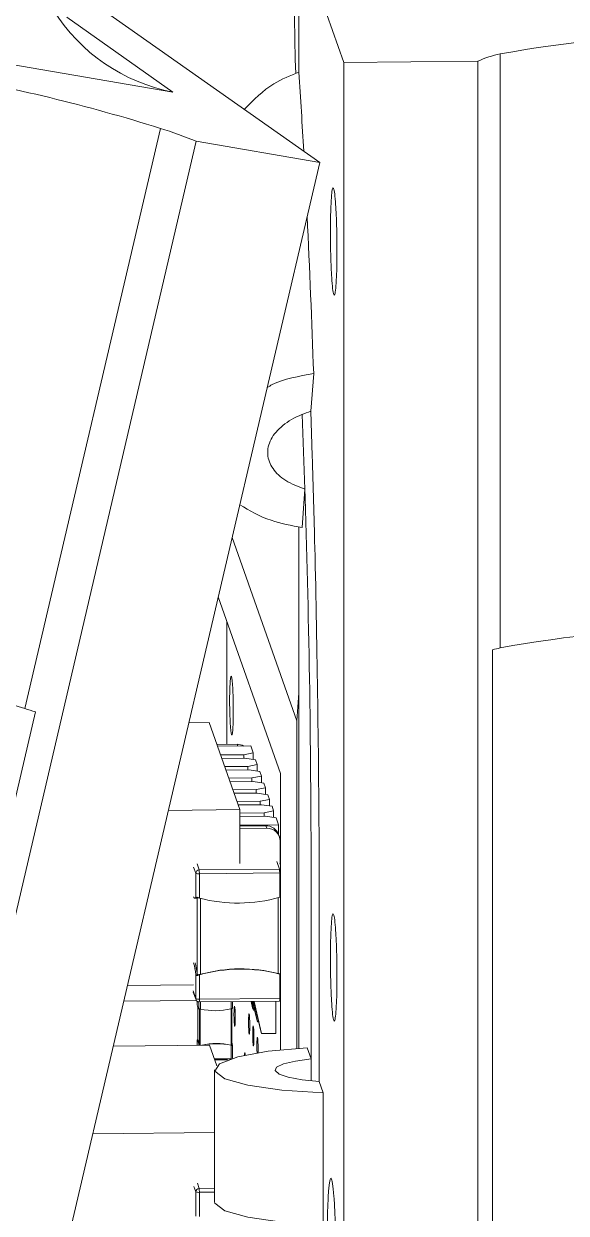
# Model space of a CAD drawing. Header units: millimetres. Extents: x 0 to 1189, y 0 to 841.
# Drawn here: x 292.879 to 294.497, y 569.236 to 572.786 of the extents above; entities that cross this region are included whole.
import ezdxf

# ---------------------------------------------------------------- set-up
doc = ezdxf.new("R2010")
doc.units = ezdxf.units.MM
doc.layers.get('0').update_dxf_attribs({"lineweight": 18})

msp = doc.modelspace()

# ---------------------------------------------------------------- linework, layer by layer
at = {"color": 7, "linetype": 'Continuous', "lineweight": 15}
for p, q in [((290.375, 573.0871), (293.3239, 572.5825)), ((293.6996, 573.0515), (293.6996, 572.6419)), ((293.834, 572.6702), (293.6996, 573.0515)), ((293.0648, 572.8633), (293.7617, 572.3725)), ((293.0072, 572.8056), (293.3239, 572.5825)), ((294.2333, 572.6744), (293.834, 572.6702)), ((293.834, 572.6702), (293.834, 567.8406)), ((294.2333, 572.6744), (294.2333, 567.5534)), ((294.3, 572.6961), (294.3, 570.9234)), ((293.2865, 572.4741), (292.8824, 570.7426)), ((293.3931, 572.4355), (292.2255, 567.4334)), ((293.7617, 572.3725), (293.3931, 572.4355)), ((293.7617, 572.3725), (292.6606, 567.655)), ((293.7354, 571.6295), (293.7438, 571.7423)), ((293.7397, 571.4962), (293.7354, 571.6295)), ((293.7092, 571.2826), (293.7179, 571.3971)), ((293.7179, 571.3971), (293.7187, 571.3714)), ((293.6996, 571.2849), (293.6996, 569.7285)), ((293.4589, 571.0754), (293.6446, 570.5485)), ((293.485, 571.0014), (293.485, 570.6354)), ((294.2776, 570.918), (294.2776, 567.5696)), ((293.6996, 570.7895), (293.6935, 570.7053)), ((292.1507, 567.4615), (292.9141, 570.7321)), ((293.4319, 570.7008), (293.3713, 570.7001)), ((293.4319, 570.7008), (293.5236, 570.4408)), ((293.6935, 569.7281), (293.6935, 570.7053)), ((293.5155, 570.6357), (293.4551, 570.6351)), ((293.556, 570.6308), (293.457, 570.6298)), ((293.5352, 570.6045), (293.4661, 570.6038)), ((293.5352, 570.6045), (293.5633, 570.61)), ((293.5352, 570.6045), (293.5352, 570.5941)), ((293.5633, 570.61), (293.556, 570.6308)), ((293.5633, 570.61), (293.5633, 570.5903)), ((293.5389, 570.5941), (293.4698, 570.5934)), ((293.5474, 570.5698), (293.4783, 570.5691)), ((293.5389, 570.5941), (293.5706, 570.5892)), ((293.5474, 570.5698), (293.5755, 570.5753)), ((293.5474, 570.5698), (293.5474, 570.5594)), ((293.5755, 570.5753), (293.5706, 570.5892)), ((293.5755, 570.5753), (293.5755, 570.5557)), ((293.5511, 570.5594), (293.482, 570.5587)), ((293.5596, 570.5352), (293.4906, 570.5344)), ((293.5511, 570.5594), (293.5829, 570.5546)), ((293.5596, 570.5352), (293.5877, 570.5407)), ((293.5596, 570.5352), (293.5596, 570.5247)), ((293.5877, 570.5407), (293.5829, 570.5546)), ((293.5877, 570.5407), (293.5877, 570.521)), ((293.6446, 569.7238), (293.6446, 570.5485)), ((293.5633, 570.5248), (293.4942, 570.524)), ((293.5719, 570.5005), (293.5028, 570.4998)), ((293.5633, 570.5248), (293.5951, 570.5199)), ((293.5719, 570.5005), (293.6, 570.506)), ((293.5719, 570.5005), (293.5719, 570.4901)), ((293.6, 570.506), (293.5951, 570.5199)), ((293.6, 570.506), (293.6, 570.4863)), ((293.5755, 570.4901), (293.5064, 570.4894)), ((293.5841, 570.4658), (293.515, 570.4651)), ((293.5755, 570.4901), (293.6073, 570.4852)), ((293.5841, 570.4658), (293.6122, 570.4714)), ((293.5841, 570.4658), (293.5841, 570.4554)), ((293.6122, 570.4714), (293.6073, 570.4852)), ((293.6122, 570.4714), (293.6122, 570.4517)), ((293.3103, 570.4385), (293.5236, 570.4408)), ((293.5877, 570.4554), (293.5187, 570.4547)), ((293.5236, 570.4408), (293.5236, 570.2803)), ((293.5963, 570.4312), (293.5236, 570.4304)), ((293.5877, 570.4554), (293.6195, 570.4506)), ((293.5963, 570.4312), (293.6244, 570.4367)), ((293.5963, 570.4312), (293.5963, 570.4207)), ((293.6244, 570.4367), (293.6195, 570.4506)), ((293.6244, 570.4367), (293.6244, 570.417)), ((293.6, 570.4208), (293.5236, 570.42)), ((293.6391, 570.3951), (293.5236, 570.3939)), ((293.5236, 570.3919), (293.6011, 570.3927)), ((293.6, 570.4208), (293.6317, 570.4159)), ((293.6011, 570.3927), (293.6037, 570.3854)), ((293.6391, 570.3951), (293.6317, 570.4159)), ((293.6391, 570.366), (293.6391, 570.3951)), ((293.5236, 570.3846), (293.6037, 570.3854)), ((293.6414, 570.3593), (293.6389, 570.3666)), ((293.6436, 570.3465), (293.6436, 570.2782)), ((293.3922, 570.2507), (293.3922, 570.1782)), ((293.4022, 570.2607), (293.6418, 570.2632)), ((293.4028, 570.2491), (293.6424, 570.2516)), ((293.4028, 570.1766), (293.4028, 570.2491)), ((293.6424, 570.2516), (293.6424, 570.1791)), ((293.6446, 570.2753), (293.6431, 570.2798)), ((293.396, 570.1779), (293.396, 569.9508)), ((293.6424, 570.1791), (293.6446, 570.1799)), ((293.7365, 570.2097), (293.7365, 570.1893)), ((293.7365, 570.1893), (293.7365, 569.6969)), ((293.3897, 570.1761), (293.3937, 570.1761)), ((293.7605, 569.629), (293.7605, 570.1214)), ((293.3922, 569.949), (293.3922, 569.8765)), ((293.4028, 569.8748), (293.4028, 569.9473)), ((293.6424, 569.9499), (293.6446, 569.9493)), ((293.6424, 569.9499), (293.6424, 569.8774)), ((293.1881, 569.9153), (293.3858, 569.9174)), ((293.3847, 569.8963), (293.3928, 569.8733)), ((293.1773, 569.8688), (293.3939, 569.8711)), ((293.3959, 569.8689), (293.3959, 569.8621)), ((293.3959, 569.862), (293.396, 569.8621)), ((293.4023, 569.8666), (293.6419, 569.8691)), ((293.4028, 569.8748), (293.6424, 569.8774)), ((293.4058, 569.8454), (293.4058, 569.8666)), ((293.5014, 569.8471), (293.5014, 569.8676)), ((293.5616, 569.8487), (293.5571, 569.8682)), ((293.5641, 569.8417), (293.5579, 569.8682)), ((293.5738, 569.814), (293.5613, 569.8683)), ((293.5763, 569.8071), (293.5621, 569.8683)), ((293.586, 569.7793), (293.5655, 569.8683)), ((293.5885, 569.7724), (293.5663, 569.8683)), ((293.6313, 569.869), (293.6313, 569.7729)), ((293.6418, 569.8691), (293.6446, 569.8697)), ((293.3979, 569.8515), (293.3979, 569.7533)), ((293.4009, 569.8457), (293.4029, 569.8457)), ((293.4036, 569.8461), (293.4029, 569.8457)), ((293.4994, 569.738), (293.4994, 569.8471)), ((293.5007, 569.8468), (293.5014, 569.8471)), ((293.5616, 569.8487), (293.5641, 569.8417)), ((293.5674, 569.8418), (293.5641, 569.8417)), ((293.5738, 569.814), (293.5763, 569.8071)), ((293.5796, 569.8071), (293.5763, 569.8071)), ((293.3959, 569.753), (293.3959, 569.7376)), ((293.3959, 569.753), (293.3959, 569.753)), ((293.3986, 569.7533), (293.3966, 569.7533)), ((293.586, 569.7793), (293.5885, 569.7724)), ((293.6313, 569.7729), (293.5885, 569.7724)), ((293.4329, 569.738), (293.146, 569.7349)), ((293.4329, 569.738), (293.4546, 569.6763)), ((293.4995, 569.7372), (293.4989, 569.7375)), ((293.5014, 569.6986), (293.5014, 569.738)), ((293.7365, 569.6969), (293.7248, 569.7301)), ((293.4486, 569.6935), (293.4872, 569.6939)), ((293.485, 569.6939), (293.485, 569.6931)), ((293.4483, 569.664), (293.4483, 569.2701)), ((293.7722, 569.5958), (293.7605, 569.629)), ((293.7722, 569.5958), (293.7722, 569.2019)), ((293.085, 569.4733), (293.4483, 569.4772)), ((293.3922, 569.3002), (293.3922, 569.2277)), ((293.4028, 569.2261), (293.4028, 569.2985))]:
    msp.add_line(p, q, dxfattribs=at)
at = {"color": 8, "linetype": 'Continuous', "lineweight": 15}
for p, q in [((293.7091, 571.6202), (293.7179, 571.3971)), ((293.6935, 570.7053), (293.5004, 571.2532)), ((293.5174, 570.6304), (293.5155, 570.6357)), ((293.6418, 570.2632), (293.6336, 570.2863)), ((293.3858, 570.2689), (293.3922, 570.2507)), ((293.3958, 570.2789), (293.4022, 570.2607)), ((293.6382, 570.1779), (293.6382, 569.9516)), ((293.4066, 570.1756), (293.4066, 569.9492)), ((293.3841, 569.8996), (293.3922, 569.8765)), ((293.3959, 569.862), (293.3959, 569.8689)), ((293.4016, 569.8667), (293.4016, 569.8461)), ((293.4976, 569.8464), (293.4976, 569.8676)), ((293.3979, 569.8515), (293.3979, 569.7533)), ((293.4036, 569.7377), (293.4036, 569.8461)), ((293.4057, 569.7377), (293.4057, 569.8458)), ((293.4975, 569.7377), (293.4975, 569.8464)), ((293.3959, 569.7376), (293.3959, 569.753)), ((293.4976, 569.7374), (293.4976, 569.6974)), ((293.4973, 569.6973), (293.4474, 569.6968)), ((293.7365, 569.6969), (293.7365, 569.6311)), ((293.4022, 569.3101), (293.3968, 569.3256)), ((293.3922, 569.3002), (293.3868, 569.3156)), ((293.4483, 569.3106), (293.4022, 569.3101)), ((293.4483, 569.299), (293.4028, 569.2985))]:
    msp.add_line(p, q, dxfattribs=at)
at = {"color": 7, "linetype": 'Continuous', "lineweight": 15}
for points in [[(293.4986, 570.6636), (293.4965, 570.6761), (293.4947, 570.7001), (293.4936, 570.7318), (293.4931, 570.7665), (293.4936, 570.7989), (293.4947, 570.8239), (293.4965, 570.8379), (293.4986, 570.8387), (293.5007, 570.8261), (293.5024, 570.8021), (293.5036, 570.7704), (293.504, 570.7357), (293.5036, 570.7034), (293.5024, 570.6783), (293.5007, 570.6643), (293.4986, 570.6636)], [(293.3922, 570.1782), (293.3904, 570.1763), (293.3886, 570.1764), (293.3868, 570.1786), (293.3858, 570.1805)], [(293.3937, 570.1761), (293.3942, 570.1763), (293.396, 570.1779)], [(293.3928, 569.8733), (293.393, 569.8727), (293.3931, 569.8725)], [(293.4016, 569.8461), (293.4009, 569.8457), (293.4002, 569.8461), (293.3995, 569.8471), (293.3988, 569.8488), (293.3981, 569.8511), (293.3973, 569.8541), (293.3966, 569.8577), (293.3959, 569.862)], [(293.5079, 569.7942), (293.5072, 569.7985), (293.5066, 569.8067), (293.5062, 569.8176), (293.506, 569.8295), (293.5062, 569.8406), (293.5066, 569.8492), (293.5072, 569.8539), (293.5079, 569.8542), (293.5086, 569.8499), (293.5092, 569.8417), (293.5096, 569.8308), (293.5097, 569.8189), (293.5096, 569.8078), (293.5092, 569.7992), (293.5086, 569.7944), (293.5079, 569.7942)], [(293.5513, 569.771), (293.5506, 569.7753), (293.55, 569.7835), (293.5496, 569.7944), (293.5495, 569.8063), (293.5496, 569.8174), (293.55, 569.8259), (293.5506, 569.8307), (293.5513, 569.831), (293.552, 569.8267), (293.5526, 569.8185), (293.553, 569.8076), (293.5532, 569.7957), (293.553, 569.7846), (293.5526, 569.776), (293.552, 569.7712), (293.5513, 569.771)], [(293.5637, 569.7357), (293.563, 569.74), (293.5624, 569.7483), (293.562, 569.7592), (293.5619, 569.771), (293.562, 569.7821), (293.5624, 569.7907), (293.563, 569.7955), (293.5637, 569.7958), (293.5645, 569.7915), (293.5651, 569.7832), (293.5655, 569.7724), (293.5656, 569.7605), (293.5655, 569.7494), (293.5651, 569.7408), (293.5645, 569.736), (293.5637, 569.7357)], [(293.3959, 569.753), (293.3966, 569.7533), (293.3973, 569.753), (293.3981, 569.752), (293.3988, 569.7503), (293.3995, 569.7479), (293.4002, 569.7449), (293.4009, 569.7413), (293.4016, 569.737)], [(293.5748, 569.7147), (293.5744, 569.7239), (293.5743, 569.7358), (293.5744, 569.7469), (293.5748, 569.7555), (293.5754, 569.7603), (293.5762, 569.7606), (293.5769, 569.7563), (293.5775, 569.748), (293.5779, 569.7371), (293.578, 569.7253), (293.5779, 569.7152)], [(293.7248, 569.7301), (293.6084, 569.7196), (293.5177, 569.7031), (293.4626, 569.6824), (293.4491, 569.6598), (293.4784, 569.6376), (293.5476, 569.6182), (293.6492, 569.6038), (293.7722, 569.5958)], [(293.4994, 569.738), (293.4993, 569.7378), (293.499, 569.7375), (293.4989, 569.7375)], [(293.5374, 569.7077), (293.5376, 569.7111), (293.5382, 569.7159), (293.5389, 569.7161), (293.5396, 569.7118), (293.5399, 569.7083)], [(293.7605, 569.629), (293.709, 569.6344), (293.6681, 569.6421), (293.6406, 569.6514), (293.6287, 569.6617), (293.6333, 569.6721), (293.654, 569.6819), (293.6893, 569.6904), (293.7365, 569.6969)], [(293.7722, 569.2019), (293.6492, 569.2099), (293.5476, 569.2243), (293.4784, 569.2436), (293.4491, 569.2659), (293.4483, 569.2701)]]:
    msp.add_lwpolyline(points, dxfattribs=at)
at = {"color": 8, "linetype": 'Continuous', "lineweight": 15}
for points in [[(293.6418, 570.2632), (293.6437, 570.263), (293.6446, 570.2628)], [(293.6424, 570.2516), (293.6443, 570.2517), (293.6446, 570.2517)], [(293.3922, 569.8765), (293.3924, 569.8746), (293.3928, 569.8733)], [(293.6424, 569.8774), (293.6443, 569.8774), (293.6446, 569.8775)]]:
    msp.add_lwpolyline(points, dxfattribs=at)
at = {"color": 7, "linetype": 'Continuous', "lineweight": 15}
for centre, radius, start, end in [((297.279, 572.7991), 3.592, 172.0509, 182.5667), ((293.4248, 573.1114), 0.5384, 164.6059, 259.2016), ((294.8929, 569.5365), 3.2147, 89.7391, 100.6277), ((294.3509, 572.4256), 0.2752, 100.6484, 115.2949), ((291.7547, 567.6012), 5.108, 72.5493, 80.2326), ((271.0767, 571.1415), 22.6726, 3.19714, 3.79435), ((292.8927, 571.2197), 1.3148, 67.6318, 72.5709), ((259.1623, 570.531), 34.6027, 2.00608, 2.78444), ((294.8929, 567.7638), 3.2147, 89.7391, 100.6277), ((294.4063, 570.4363), 0.4985, 102.3106, 104.9556), ((291.3512, 565.8725), 5.1051, 72.5461, 80.2338), ((292.373, 569.1426), 1.6791, 71.2007, 72.3425), ((293.5159, 570.5956), 0.0401, 60.6986, 90.6411), ((293.6018, 570.3534), 0.0394, 18.7634, 90.9684), ((293.6044, 570.3463), 0.0392, 0.2915, 91.0979), ((293.4023, 570.2506), 0.01, 90.2972, 179.5486), ((293.4003, 570.2679), 0.019, 244.9208, 277.6741), ((293.3319, 570.2511), 0.0709, 358.3341, 7.7085), ((293.5721, 570.2537), 0.0703, 358.287, 7.7494), ((293.518, 570.6141), 0.4524, 255.2552, 285.9594), ((293.1542, 569.9218), 0.2396, 6.5057, 14.8206), ((293.1669, 569.9238), 0.2307, 6.7115, 14.9046), ((293.5272, 569.5125), 0.4523, 75.2503, 105.9643), ((293.527, 569.5132), 0.4523, 75.7748, 105.4404), ((293.4003, 569.8938), 0.0191, 244.9218, 277.5471), ((293.4496, 570.043), 0.2024, 257.4978, 283.722), ((293.3806, 569.739), 0.023, 355.1524, 38.5691), ((293.4537, 569.5399), 0.2026, 77.5048, 102.417), ((293.4538, 569.5398), 0.2023, 77.4954, 101.9467), ((293.3932, 569.723), 0.1092, 7.9598, 13.5624), ((293.4023, 569.3001), 0.01, 90.2972, 179.5486), ((293.4003, 569.3174), 0.019, 244.9208, 277.6741), ((293.3319, 569.3006), 0.0709, 358.3341, 7.7085)]:
    msp.add_arc(centre, radius, start, end, dxfattribs=at)
at = {"color": 8, "linetype": 'Continuous', "lineweight": 15}
for centre, start, end in [((293.3747, 569.8724), 348.0757, 4.9055), ((293.6142, 569.875), 348.097, 4.9354)]:
    msp.add_arc(centre, 0.0283, start, end, dxfattribs=at)
at = {"color": 7, "linetype": 'Continuous', "lineweight": 15}
msp.add_ellipse((293.5147, 569.5467), major_axis=(0.272, 0.3887), ratio=0.820781, start_param=0.98474, end_param=0.993252, dxfattribs=at)
for points, knots in [([(293.5368, 572.5308), (293.5645, 572.5589), (293.6116, 572.6067), (293.6739, 572.6316), (293.6996, 572.6419)], [0, 0, 0, 0, 0.1167557, 0.1991926, 0.1991926, 0.1991926, 0.1991926]), ([(293.8133, 572.1086), (293.8132, 572.1266), (293.8129, 572.1627), (293.8113, 572.2146), (293.8088, 572.2575), (293.8057, 572.2868), (293.8023, 572.2991), (293.7991, 572.2931), (293.7964, 572.2694), (293.7945, 572.2307), (293.7936, 572.1813), (293.7938, 572.1269), (293.7951, 572.0735), (293.7974, 572.0273), (293.8003, 571.9933), (293.8036, 571.9755), (293.8069, 571.9757), (293.8098, 571.9941), (293.812, 572.0286), (293.8131, 572.0693), (293.8132, 572.0977), (293.8133, 572.1086)], [0, 0, 0, 0, 0.0345509, 0.0691081, 0.1036592, 0.1382153, 0.1727634, 0.2073064, 0.2418578, 0.2764088, 0.3109586, 0.345514, 0.3800737, 0.4146293, 0.449179, 0.48373, 0.5182763, 0.5528227, 0.5873768, 0.6219241, 0.6435578, 0.6435578, 0.6435578, 0.6435578]), ([(293.7438, 571.7423), (293.6993, 571.7342), (293.6479, 571.725), (293.61, 571.7037), (293.6049, 571.7008)], [0, 0, 0, 0, 0.1261028, 0.1457129, 0.1457129, 0.1457129, 0.1457129]), ([(293.7179, 571.3971), (293.6975, 571.4049), (293.6569, 571.4206), (293.6186, 571.4579), (293.6024, 571.501), (293.6125, 571.5467), (293.6483, 571.5886), (293.6942, 571.6157), (293.7262, 571.6264), (293.7354, 571.6295)], [0, 0, 0, 0, 0.0542078, 0.1083822, 0.1639979, 0.2208585, 0.2777486, 0.3335485, 0.3560608, 0.3560608, 0.3560608, 0.3560608]), ([(293.7605, 570.1214), (293.7604, 570.1765), (293.7601, 570.3867), (293.7566, 570.758), (293.7492, 571.165), (293.7423, 571.4057), (293.7397, 571.4962)], [0, 0, 0, 0, 0.165403, 0.630342, 1.095204, 1.374977, 1.374977, 1.374977, 1.374977]), ([(293.5232, 571.3506), (293.5523, 571.3333), (293.6049, 571.3023), (293.6771, 571.2887), (293.7092, 571.2826)], [0, 0, 0, 0, 0.1107878, 0.1996294, 0.1996294, 0.1996294, 0.1996294]), ([(293.7187, 571.3714), (293.7238, 571.1806), (293.734, 570.7991), (293.7357, 570.4062), (293.7365, 570.2097)], [0, 0, 0, 0, 0.58092, 1.161845, 1.161845, 1.161845, 1.161845]), ([(293.3922, 570.1782), (293.3924, 570.1783), (293.3928, 570.1786), (293.3943, 570.1789), (293.3954, 570.179), (293.3956, 570.179)], [0, 0, 0, 0, 0.001539517, 0.003081558, 0.003427346, 0.003427346, 0.003427346, 0.003427346]), ([(293.4028, 570.1766), (293.4017, 570.1769), (293.3993, 570.1776), (293.397, 570.1785), (293.3959, 570.1789), (293.3956, 570.179)], [0, 0, 0, 0, 0.003409976, 0.006824018, 0.007586707, 0.007586707, 0.007586707, 0.007586707]), ([(293.8133, 569.942), (293.8132, 569.9601), (293.8129, 569.9961), (293.8113, 570.0481), (293.8088, 570.0909), (293.8057, 570.1202), (293.8023, 570.1325), (293.7991, 570.1265), (293.7964, 570.1028), (293.7945, 570.0641), (293.7936, 570.0147), (293.7938, 569.9603), (293.7951, 569.907), (293.7974, 569.8607), (293.8003, 569.8267), (293.8036, 569.8089), (293.8069, 569.8092), (293.8098, 569.8276), (293.812, 569.862), (293.8131, 569.9027), (293.8132, 569.9311), (293.8133, 569.942)], [0, 0, 0, 0, 0.0345576, 0.0691053, 0.1036637, 0.1382115, 0.1727585, 0.2073044, 0.2418514, 0.2763959, 0.3109533, 0.3455073, 0.3800652, 0.4146153, 0.4491687, 0.4837162, 0.5182615, 0.5528069, 0.5873523, 0.6219071, 0.6435327, 0.6435327, 0.6435327, 0.6435327]), ([(293.3922, 569.949), (293.3924, 569.9484), (293.3928, 569.9474), (293.3943, 569.9463), (293.3954, 569.9459), (293.3956, 569.9458)], [0, 0, 0, 0, 0.002133504, 0.004270067, 0.004748683, 0.004748683, 0.004748683, 0.004748683]), ([(293.3956, 569.9458), (293.3966, 569.9459), (293.3985, 569.9462), (293.4011, 569.9469), (293.4025, 569.9473), (293.4028, 569.9473)], [0, 0, 0, 0, 0.003245341, 0.006492839, 0.007362096, 0.007362096, 0.007362096, 0.007362096]), ([(293.396, 569.9508), (293.3962, 569.9503), (293.3966, 569.9493), (293.3981, 569.9482), (293.3991, 569.9477), (293.3993, 569.9476)], [0, 0, 0, 0, 0.002109595, 0.004225955, 0.004748903, 0.004748903, 0.004748903, 0.004748903]), ([(293.3993, 569.9476), (293.4003, 569.9478), (293.4022, 569.9481), (293.4048, 569.9487), (293.4063, 569.9491), (293.4066, 569.9492)], [0, 0, 0, 0, 0.003234601, 0.006461981, 0.007398813, 0.007398813, 0.007398813, 0.007398813]), ([(293.6382, 569.9516), (293.6393, 569.9513), (293.6416, 569.9508), (293.6438, 569.9504), (293.6448, 569.9503), (293.645, 569.9503)], [0, 0, 0, 0, 0.003118264, 0.00623737, 0.007014109, 0.007014109, 0.007014109, 0.007014109]), ([(293.3933, 569.8725), (293.3934, 569.8721), (293.3939, 569.8705), (293.3961, 569.8685), (293.3992, 569.8668), (293.4013, 569.8667), (293.4022, 569.8666)], [0, 0, 0, 0, 0.00124066, 0.00505959, 0.00861168, 0.01143762, 0.01143762, 0.01143762, 0.01143762]), ([(293.4029, 569.8463), (293.4026, 569.8462), (293.402, 569.8462), (293.4016, 569.8461), (293.4016, 569.8461), (293.4016, 569.8461)], [0, 0, 0, 0, 0.0005886, 0.001174396, 0.00133394, 0.00133394, 0.00133394, 0.00133394]), ([(293.4029, 569.8463), (293.4033, 569.8461), (293.4041, 569.8458), (293.4051, 569.8456), (293.4057, 569.8454), (293.4058, 569.8454)], [0, 0, 0, 0, 0.001319209, 0.002634003, 0.002992197, 0.002992197, 0.002992197, 0.002992197]), ([(293.4036, 569.8461), (293.4036, 569.8461), (293.4037, 569.8461), (293.404, 569.8462), (293.4042, 569.8462), (293.4042, 569.8462)], [0, 0, 0, 0, 0.0002993283, 0.0005997777, 0.0006811998, 0.0006811998, 0.0006811998, 0.0006811998]), ([(293.5004, 569.8473), (293.5, 569.8472), (293.4993, 569.8469), (293.4983, 569.8466), (293.4978, 569.8464), (293.4976, 569.8464)], [0, 0, 0, 0, 0.0012672, 0.002532673, 0.002877522, 0.002877522, 0.002877522, 0.002877522]), ([(293.5014, 569.8471), (293.5014, 569.8472), (293.5013, 569.8472), (293.5008, 569.8473), (293.5005, 569.8473), (293.5004, 569.8473)], [0, 0, 0, 0, 0.00044652, 0.000894531, 0.001002098, 0.001002098, 0.001002098, 0.001002098]), ([(293.4989, 569.7375), (293.4987, 569.7375), (293.4984, 569.7375), (293.4979, 569.7376), (293.4976, 569.7377), (293.4975, 569.7377)], [0, 0, 0, 0, 0.000605618, 0.001210678, 0.001394816, 0.001394816, 0.001394816, 0.001394816]), ([(293.4976, 569.7374), (293.4981, 569.7373), (293.499, 569.7371), (293.4999, 569.7369), (293.5003, 569.7369), (293.5004, 569.7369)], [0, 0, 0, 0, 0.00123538, 0.002469976, 0.002765091, 0.002765091, 0.002765091, 0.002765091]), ([(293.5004, 569.7369), (293.5007, 569.7371), (293.5012, 569.7374), (293.5014, 569.7378), (293.5014, 569.738), (293.5014, 569.7381)], [0, 0, 0, 0, 0.000717217, 0.001434217, 0.001632018, 0.001632018, 0.001632018, 0.001632018]), ([(293.8102, 569.094), (293.81, 569.1176), (293.8098, 569.165), (293.8076, 569.2331), (293.8043, 569.2894), (293.8002, 569.3279), (293.7958, 569.344), (293.7916, 569.3361), (293.7881, 569.305), (293.7855, 569.2542), (293.7844, 569.1894), (293.7846, 569.118), (293.7864, 569.048), (293.7893, 568.9872), (293.7932, 568.9427), (293.7975, 568.9192), (293.8018, 568.9196), (293.8056, 568.9437), (293.8085, 568.9889), (293.81, 569.0424), (293.8101, 569.0796), (293.8102, 569.094)], [0, 0, 0, 0, 0.0453524, 0.0907019, 0.136052, 0.1814008, 0.2267483, 0.2721005, 0.317448, 0.3627976, 0.4081436, 0.4534973, 0.4988425, 0.5441938, 0.5895408, 0.6348884, 0.6802397, 0.725586, 0.7709354, 0.8162859, 0.8446681, 0.8446681, 0.8446681, 0.8446681])]:
    msp.add_open_spline(points, degree=3, knots=knots, dxfattribs=at)

doc.saveas('drawing.dxf')
